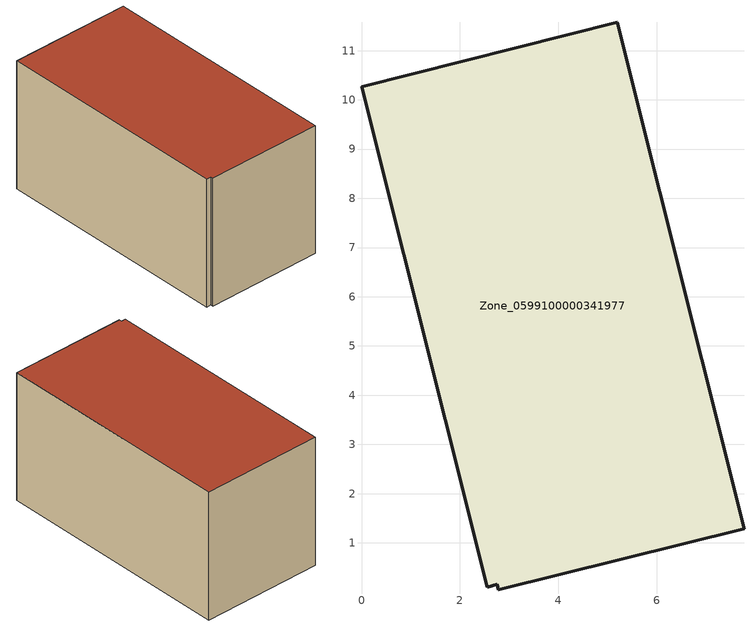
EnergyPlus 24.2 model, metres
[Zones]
Zone_0599100000341977
 floor ground (C_G): 5.19,11.57 7.77,1.29 2.78,0.05 2.76,0.16 2.56,0.1 0,10.27 z0
 wall outside (C_F): 5.19,11.57 0,10.27 2.56,0.1 2.76,0.16 2.78,0.05 7.77,1.29 5.19,11.57 z0:5.76
 roof outside (C_R): 7.77,1.29 5.19,11.57 0,10.27 2.56,0.1 2.76,0.16 2.78,0.05 z5.76
[BUILDING]
Pand.0599100000341977: North Axis=0; Terrain=City; Loads Convergence Tolerance Value=0.04; Temperature Convergence Tolerance Value=0.4; Solar Distribution=FullExterior; Maximum Number of Warmup Days=25; Minimum Number of Warmup Days=1
[Site:Location]
Rotterdam.The.Hague.AP_ZH_NLD Design_Conditions: Latitude=51.96; Longitude=4.45; Time Zone=1; Elevation=-4.5
[SITE:GROUNDTEMPERATURE:BUILDINGSURFACE]
18, 18, 18, 18, 18, 18, 18, 18, 18, 18, 18, 18
[MATERIAL] Thermal Absorptance=0.9; Solar Absorptance=0.7; Visible Absorptance=0.7
Name | Roughness | Thickness | Conductivity | Density | Specific Heat
G.TC.1992-2005 | MediumSmooth | 0.15 | 0.06 | 540 | 1210
F.TC.1992-2005 | Rough | 0.3 | 0.12 | 1920 | 840
R.TC.1992-2005 | MediumRough | 0.2 | 0.08 | 1500 | 1000
[CONSTRUCTION]
C_G: G.TC.1992-2005
C_F: F.TC.1992-2005
C_R: R.TC.1992-2005
[ZONE]
Zone_0599100000341977: Type=1; Multiplier=1; Ceiling Height=Autocalculate; Volume=Autocalculate; Floor Area=autocalculate; Part of Total Floor Area=Yes
[ZONEINFILTRATION:DESIGNFLOWRATE]
Infil_Zone_0599100000341977: Zone or ZoneList or Space or SpaceList=Zone_0599100000341977; Schedule=AlwaysOn; Design Flow Rate Calculation Method=Flow/Area; Flow Rate per Floor Area=0.0015; Constant Term Coefficient=1; Temperature Term Coefficient=0; Velocity Term Coefficient=0; Velocity Squared Term Coefficient=0
[HVACTEMPLATE:ZONE:IDEALLOADSAIRSYSTEM]
Zone_0599100000341977: Maximum Heating Supply Air Temperature=50; Minimum Cooling Supply Air Temperature=13; Maximum Heating Supply Air Humidity Ratio=0.0156; Minimum Cooling Supply Air Humidity Ratio=0.0077; Heating Limit=NoLimit; Cooling Limit=NoLimit; Dehumidification Control Type=ConstantSensibleHeatRatio; Cooling Sensible Heat Ratio=0.7; Dehumidification Setpoint=60; Humidification Control Type=None; Humidification Setpoint=30; Outdoor Air Method=None; Outdoor Air Flow Rate per Person=0.00944; Outdoor Air Flow Rate per Zone Floor Area=0; Outdoor Air Flow Rate per Zone=0; Demand Controlled Ventilation Type=None; Outdoor Air Economizer Type=NoEconomizer; Heat Recovery Type=None; Sensible Heat Recovery Effectiveness=0.7; Latent Heat Recovery Effectiveness=0.65
[ZONECONTROL:THERMOSTAT]
ThermostatControl_Zone_0599100000341977: Zone or ZoneList=Zone_0599100000341977; Control Type Schedule=DualSetpointControlType; Control 1=Thermostat_Zone_0599100000341977; Temperature Difference Between Cutout And Setpoint=0
[THERMOSTATSETPOINT:DUALSETPOINT]
Thermostat_Zone_0599100000341977: Heating Setpoint Temperature Schedule=HeatingSetpoint_Zone_0599100000341977; Cooling Setpoint Temperature Schedule=CoolingSetpoint_Zone_0599100000341977
[SCHEDULE:COMPACT]
HeatingSetpoint_Zone_0599100000341977: Through: 12/31, For: AllDays, Until: 24:00, 21
CoolingSetpoint_Zone_0599100000341977: Through: 12/31, For: AllDays, Until: 24:00, 24
DualSetpointControlType: Through: 12/31, For: AllDays, Until: 24:00, 4
AlwaysOn: Through: 12/31, For: AllDays, Until: 24:00, 1
